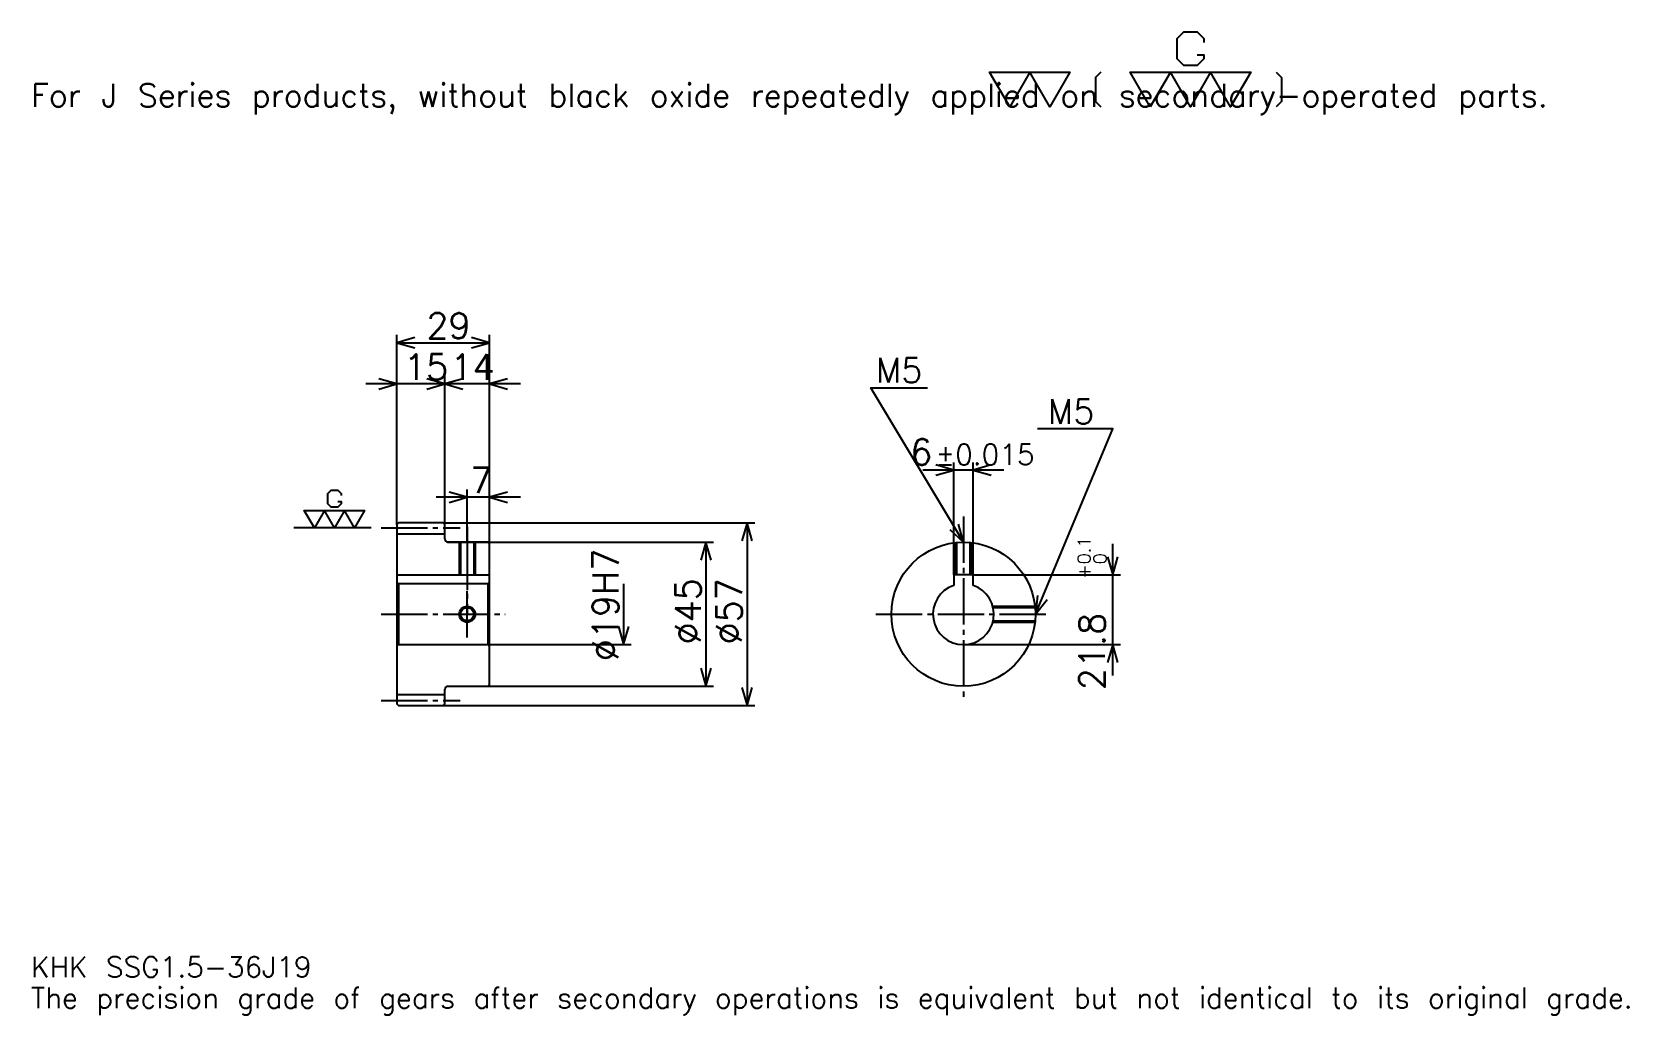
# Model space of a CAD drawing. Extents: x 16 to 515, y 6 to 313.
import ezdxf

# ---------------------------------------------------------------- set-up
doc = ezdxf.new("R2010")
doc.units = 0
doc.linetypes.add('DASHDOT', pattern=[19.304349, 14.478261, -1.608696, 1.608696, -1.608696])
doc.layers.get('0').update_dxf_attribs({"linetype": 'CONTINUOUS'})
doc.layers.add('DASHDOT', color=6, linetype='DASHDOT')
doc.styles.add('KANJI', font='TXT', dxfattribs={"bigfont": 'BIGFONT'})

msp = doc.modelspace()

# ---------------------------------------------------------------- linework, layer by layer
at = {"color": 5}
for p, q in [((130.304352, 159.608688), (130.304352, 218.32608)), ((130.304352, 215.91304), (159.304352, 215.91304)), ((159.304352, 159.608688), (159.304352, 218.32608)), ((145.304352, 159.608688), (145.304352, 205.456512)), ((154.956528, 203.043472), (120.652176, 203.043472)), ((168.956528, 203.043472), (135.652176, 203.043472)), ((319.934784, 176.130432), (294.630432, 176.130432)), ((304.282593, 143.408691), (304.282593, 178.543472)), ((310.282593, 143.408691), (310.282593, 178.543472)), ((152.304352, 159.608688), (152.304352, 170.065216)), ((168.956528, 167.652161), (142.652176, 167.652161)), ((130.304352, 159.108688), (130.304352, 159.608688)), ((144.804352, 159.608688), (159.304352, 159.608688)), ((145.304352, 159.108688), (145.304352, 159.608688)), ((152.304352, 153.608688), (152.304352, 159.608688)), ((152.304352, 153.608688), (152.304352, 159.608688)), ((159.304352, 159.608688), (242.152176, 159.608688)), ((159.304352, 153.108688), (159.304352, 159.608688)), ((239.739136, 159.608688), (239.739136, 102.608688)), ((146.304352, 153.608688), (159.304352, 153.608688)), ((159.304352, 153.608688), (229.282608, 153.608688)), ((226.869568, 153.608688), (226.869568, 108.608688)), ((353.913025, 111.956512), (353.913025, 153.060867)), ((201.130432, 140.608688), (201.130432, 121.608688)), ((310.282593, 143.408691), (356.32608, 143.408691)), ((159.304352, 121.608688), (203.543488, 121.608688)), ((307.282593, 121.608688), (356.32608, 121.608688)), ((146.304352, 108.608688), (159.304352, 108.608688)), ((159.304352, 108.608688), (229.282608, 108.608688)), ((144.804352, 102.608688), (159.304352, 102.608688)), ((159.304352, 102.608688), (242.152176, 102.608688))]:
    msp.add_line(p, q, dxfattribs=at)
at = {"color": 7}
msp.add_line((122.260872, 158.108688), (98.13044, 158.108688), dxfattribs=at)
at = {"color": 4}
for p, q in [((130.304352, 156.233688), (145.304352, 156.233688)), ((130.304352, 143.408691), (159.304352, 143.408691)), ((130.804352, 140.608688), (130.804352, 121.608688)), ((158.804352, 140.608688), (159.304352, 141.108688)), ((158.804352, 121.608688), (159.304352, 121.108688)), ((130.304352, 105.983688), (145.304352, 105.983688))]:
    msp.add_line(p, q, dxfattribs=at)
at = {"color": 7}
for points in [[(380.295654, 305.87738), (382.386963, 305.87738), (382.386963, 304.62262), (380.295654, 302.531311), (376.113037, 302.531311), (374.021759, 304.62262), (374.021759, 310.896515), (376.113037, 312.987823), (380.295654, 312.987823), (382.386963, 310.896515), (382.386963, 309.641724)], [(321.739136, 289.565216), (315.46521, 300.440002), (340.560883, 300.440002), (334.286957, 289.565216), (328.013062, 300.440002), (321.739136, 289.565216)], [(350.180878, 300.440002), (348.507843, 298.766968), (348.507843, 291.238251), (350.180878, 289.565216)], [(365.656525, 289.565216), (359.382629, 300.440002), (397.026093, 300.440002), (390.752197, 289.565216), (384.478271, 300.440002), (378.204346, 289.565216), (371.93045, 300.440002), (365.656525, 289.565216)], [(404.973053, 300.440002), (406.646088, 298.766968), (406.646088, 291.238251), (404.973053, 289.565216)], [(111.884789, 166.264771), (112.930435, 166.264771), (112.930435, 165.63739), (111.884789, 164.591736), (109.793488, 164.591736), (108.747833, 165.63739), (108.747833, 168.774338), (109.793488, 169.819992), (111.884789, 169.819992), (112.930435, 168.774338), (112.930435, 168.146942)], [(104.565224, 158.108688), (101.428268, 163.546082), (120.250008, 163.546082), (117.113045, 158.108688), (113.976089, 163.546082), (110.839134, 158.108688), (107.702179, 163.546082), (104.565224, 158.108688)]]:
    msp.add_lwpolyline(points, dxfattribs=at)
at = {"color": 5}
for points in [[(135.934784, 217.521729), (130.304352, 215.91304), (135.934784, 214.304352)], [(153.67392, 214.304352), (159.304352, 215.91304), (153.67392, 217.521729)], [(124.67392, 201.434784), (130.304352, 203.043472), (124.67392, 204.652161)], [(139.67392, 201.434784), (145.304352, 203.043472), (139.67392, 204.652161)], [(150.934784, 204.652161), (145.304352, 203.043472), (150.934784, 201.434784)], [(164.934784, 204.652161), (159.304352, 203.043472), (164.934784, 201.434784)], [(307.282593, 153.608688), (278.326111, 201.869568), (296.021729, 201.869568)], [(329.782593, 131.108688), (353.913025, 189), (330.426086, 189)], [(298.652161, 174.521729), (304.282593, 176.130432), (298.652161, 177.73912)], [(315.913025, 177.73912), (310.282593, 176.130432), (315.913025, 174.521729)], [(146.67392, 166.043472), (152.304352, 167.652161), (146.67392, 169.260864)], [(164.934784, 169.260864), (159.304352, 167.652161), (164.934784, 166.043472)], [(241.347839, 153.978256), (239.739136, 159.608688), (238.130432, 153.978256)], [(303.006348, 157.609085), (307.282593, 153.608688), (305.765198, 159.26442)], [(228.478271, 147.978256), (226.869568, 153.608688), (225.260864, 147.978256)], [(352.304352, 149.039124), (353.913025, 143.408691), (355.521729, 149.039124)], [(330.463989, 136.924652), (329.782593, 131.108688), (333.433716, 135.686798)], [(199.521744, 127.23912), (201.130432, 121.608688), (202.739136, 127.23912)], [(355.521729, 115.978256), (353.913025, 121.608688), (352.304352, 115.978256)], [(225.260864, 114.23912), (226.869568, 108.608688), (228.478271, 114.23912)], [(238.130432, 108.23912), (239.739136, 102.608688), (241.347839, 108.23912)]]:
    msp.add_lwpolyline(points, dxfattribs=at)
at = {"color": 4}
for points in [[(145.304352, 154.608688), (145.304352, 159.108688), (144.804352, 159.608688), (130.804352, 159.608688), (130.304352, 159.108688), (130.304352, 121.108688)], [(146.304352, 108.608688), (158.804352, 108.608688), (159.304352, 109.108688), (159.304352, 153.108688), (158.804352, 153.608688), (146.304352, 153.608688)], [(149.804352, 153.608688), (149.804352, 143.408691)], [(150.239349, 153.608688), (150.239349, 143.408691)], [(154.369354, 153.608688), (154.369354, 143.408691)], [(154.804352, 153.608688), (154.804352, 143.408691)], [(304.782593, 143.408691), (304.782593, 153.46936)], [(305.21759, 143.408691), (305.21759, 153.513733)], [(309.347595, 143.408691), (309.347595, 153.513733)], [(309.782593, 143.408691), (309.782593, 153.46936)], [(130.304352, 121.108688), (130.804352, 121.608688), (158.804352, 121.608688), (158.804352, 140.608688), (130.804352, 140.608688), (130.304352, 141.108688)], [(310.282593, 140.122559), (310.282593, 143.408691), (304.282593, 143.408691), (304.282593, 140.122559)], [(316.447754, 133.608688), (329.64328, 133.608688)], [(316.555481, 133.173691), (329.687653, 133.173691)], [(316.447754, 128.608688), (329.64328, 128.608688)], [(316.555481, 129.043686), (329.687653, 129.043686)], [(130.304352, 121.108688), (130.304352, 103.108688), (130.804352, 102.608688), (144.804352, 102.608688), (145.304352, 103.108688), (145.304352, 107.608688)]]:
    msp.add_lwpolyline(points, dxfattribs=at)
for centre, radius in [((307.282593, 131.108688), 22.5), ((152.304352, 131.108688), 2.065)]:
    msp.add_circle(centre, radius, dxfattribs=at)
at = {"color": 7}
msp.add_circle((152.304352, 131.108688), 2.5, dxfattribs=at)
at = {"color": 4}
for centre, radius, start, end in [((146.304352, 154.608688), 1, 180, 270), ((307.282593, 131.108688), 9.5, 108.40848033, 71.59151967), ((146.304352, 107.608688), 1, 90, 180)]:
    msp.add_arc(centre, radius, start, end, dxfattribs=at)
at = {"layer": 'DASHDOT', "color": 7}
for p, q in [((307.282593, 161.652161), (307.282593, 103.7826)), ((125.478264, 158.108688), (150.130432, 158.108688)), ((152.304352, 153.608688), (152.304352, 131.108688)), ((125.478264, 131.108688), (164.130432, 131.108688)), ((279.956543, 131.108688), (334.608704, 131.108688)), ((125.478264, 104.108688), (150.130432, 104.108688))]:
    msp.add_line(p, q, dxfattribs=at)
for points in [[(152.304352, 158.434784), (152.304352, 138.582596)], [(152.304352, 123.7826), (152.304352, 138.434769)], [(144.978271, 131.108688), (159.630432, 131.108688)]]:
    msp.add_lwpolyline(points, dxfattribs=at)

# ---------------------------------------------------------------- texts
at = {"color": 7, "style": 'KANJI'}
for s, height, p in [('For J Series products, without black oxide repeatedly applied on secondary-operated parts.', 7.23913, (16.086956, 289.565216)), ('29', 8.043478, (139.576096, 217.199997)), ('15', 8.043478, (132.576096, 204.330429)), ('14', 8.043478, (147.076096, 204.330429)), ('M5', 7.721739, (279.934784, 203.478256)), ('M5', 7.721739, (333.643494, 190.608688)), ('6', 8.043478, (290.67926, 177.73912)), ('%%p0.015', 6.434783, (298.641327, 177.73912)), ('7', 8.043478, (153.190216, 168.939117)), ('KHK SSG1.5-36J19', 6.434783, (16.086956, 17.695652)), ('The precision grade of gears after secondary operations is equivalent but not identical to its original grade.', 6.434783, (16.086956, 8.043478))]:
    msp.add_text(s, height=height, dxfattribs=at).set_placement(p)
for s, height, p in [('%%c19H7', 8.043478, (199.521744, 116.429337)), ('0.1', 4.021739, (346.995667, 146.713562)), ('+', 4.021739, (346.995667, 142.209213)), ('0', 4.021739, (351.982605, 146.713562)), ('%%c45', 8.043478, (225.260864, 121.6576)), ('%%c57', 8.043478, (238.130432, 121.6576)), ('21.8', 8.043478, (351.5, 107.393845))]:
    msp.add_text(s, height=height, rotation=90, dxfattribs=at).set_placement(p)

doc.saveas('drawing.dxf')
